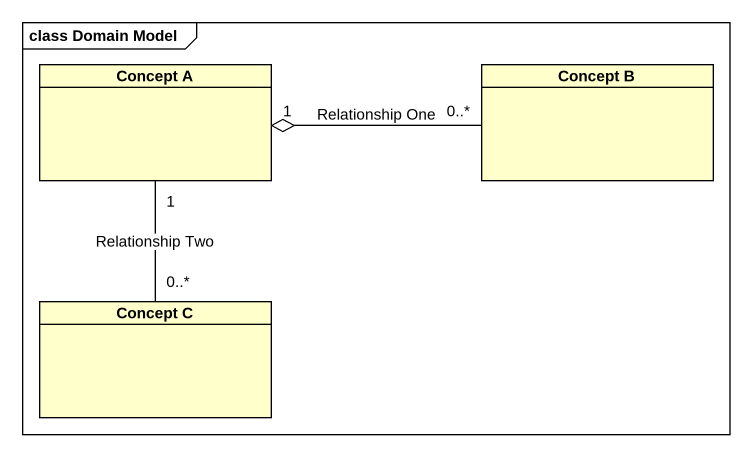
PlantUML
@startuml
mainframe class Domain Model
hide circle
hide empty members
class "Concept A" as Concept_A
class "Concept B" as Concept_B
class "Concept C" as Concept_C
Concept_B "0..*" -left-o "1" Concept_A : Relationship One
Concept_C "0..*" -up- "1" Concept_A : Relationship Two
@enduml
